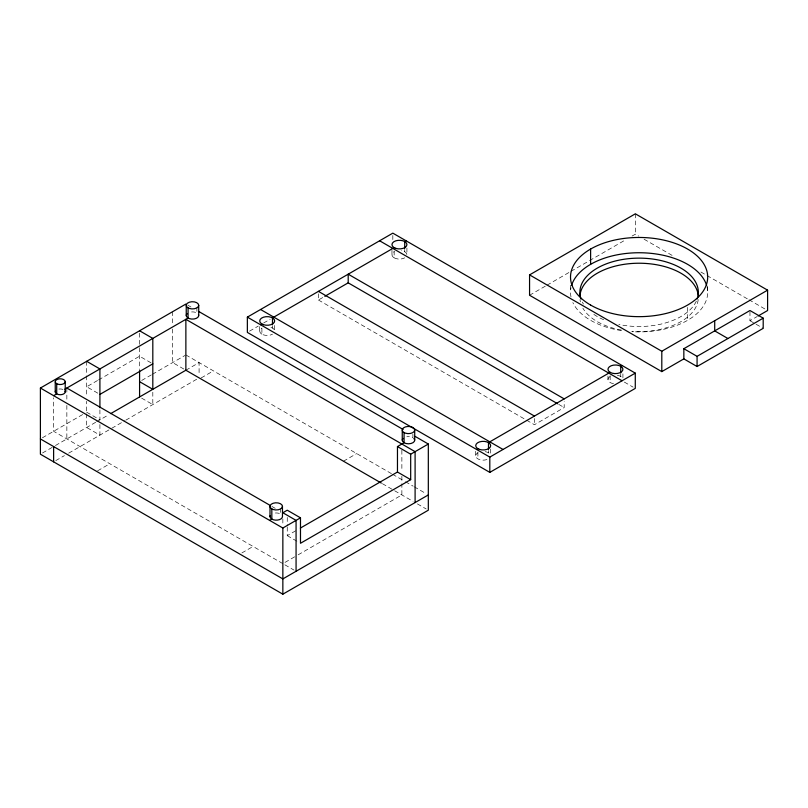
<?xml version="1.0" encoding="UTF-8"?>
<svg xmlns="http://www.w3.org/2000/svg" width="808" height="808" viewBox="0 0 808 808"><rect width="100%" height="100%" fill="white"/><g stroke="black" fill="none" stroke-linecap="round" stroke-linejoin="round"><path stroke-width="0.61" stroke-dasharray="4.04 3.03" d="M97.485 380.528L86.688 386.759L97.879 393.223M98.566 379.911L139.582 356.227L152.813 363.863M42.43 437.764L84.557 413.444M141.713 380.447L151.318 374.902M152.379 374.286L184.85 355.54M249.531 331.149L258.217 326.129M263.64 322.998L270.155 319.241M42.551 452.965L54.389 446.127M55.469 445.511L95.647 422.311M96.707 421.695L108.545 414.868M185.87 370.226L199.091 362.59L199.091 375.508M318.433 293.829L318.433 300.01L323.756 296.95M55.782 460.6L64.388 455.631M68.69 453.147L110.706 428.886M111.787 428.26L124.745 420.786M125.816 420.16L198.021 378.477M201.212 377.902L213.423 370.862M97.627 470.801L109.827 463.752M529.563 295.253L545.915 285.81M547.006 285.184L569.913 271.953M571.004 271.326L588.456 261.257M589.547 260.62L624.453 240.471M632.078 236.067L635.351 234.179L638.633 236.067M343.461 461.206L356.692 453.571M241.905 552.925L253.096 546.46M287.254 527.17L287.254 535.654L297.081 529.977M285.032 562.388L297.041 555.45M298.142 554.823L401.869 494.93L401.869 483.76M318.433 300.01L534.442 424.725L564.196 407.545L564.196 401.364M749.965 311.656L749.965 320.705L757.227 316.514M644.097 239.219L672.519 255.631M700.93 272.033L747.925 299.172M749.016 299.798L765.418 309.262M749.965 320.705L755.056 323.644M756.076 324.23L763.196 328.341M624.352 382.083L633.088 387.133M558.742 404.394L564.196 407.545M187.9 305.222L190.961 306.989M185.87 354.954L391.415 473.619M392.506 474.245L404.444 481.144M405.525 481.77L413.12 486.153M414.211 486.78L426.149 493.678M183.84 369.044L172.649 362.59L172.649 326.584M382.406 483.689L413.06 501.384M417.403 503.899L426.139 508.939M141.622 398.122L152.813 404.576L152.813 389.305M271.942 506.444L275.215 508.333M86.688 412.211L99.909 419.847L99.909 408.939M287.254 535.654L297.435 541.522M282.851 563.641L53.621 431.3L53.621 397.778M284.881 564.822L294.041 570.105M707.677 286.456L707.677 292.334M687.598 307.404L687.598 320.321M635.351 213.817L635.351 234.179M622.918 373.831L622.918 378.356M620.726 374.165L620.726 376.427M610.151 375.75L610.151 382.538M607.959 376.094L607.959 379.487M570.529 285.285L570.529 292.334M534.442 418.544L534.442 424.725M490.678 449.046L490.678 454.702M488.486 450.521L488.486 452.783M477.902 452.106L477.902 458.894M475.71 451.308L475.71 455.833M412.888 434.27L412.888 437.663A6.232 3.596 0 0 0 406.868 436.734M406.919 247.985L406.919 254.773A7.484 4.323 0 0 0 401.374 250.601M404.727 249.46L404.727 251.722M401.869 450.238L401.869 471.337M401.869 476.306L401.869 482.517M394.153 251.046L394.153 257.833A7.484 4.323 0 0 0 404.727 257.833M392.829 235.492L392.829 240.188M391.961 250.248L391.961 254.773M287.254 517.474L287.254 525.957M282.851 518.948L282.851 525.16M280.649 508.363L280.649 514.019A6.232 3.596 0 0 0 274.629 513.08M274.669 325.473L274.669 329.997M272.478 325.816L272.478 328.078M261.903 328.523L261.903 334.179A7.484 4.323 0 0 0 272.478 334.179M259.711 326.604L259.711 331.129M196.889 307.303L196.889 312.959A6.232 3.596 0 0 0 190.87 312.029M172.649 311.686L172.649 325.341M139.582 333.199L139.582 346.531M139.582 347.743L139.582 369.559M99.909 424.543L99.909 435.118L86.688 427.483L86.688 401.303M86.688 361.317L86.688 374.649M86.688 375.861L86.688 396.455M66.852 388.032L66.852 400.455M66.852 405.414L66.852 438.936M58.944 389.072A4.989 2.879 0 0 1 63.761 389.82M613.504 383.659A7.484 4.323 0 0 1 610.151 376.427M617.373 375.316A7.484 4.323 0 0 1 622.665 378.366M394.153 257.833A7.484 4.323 0 0 1 394.153 251.722M261.903 334.179A7.484 4.323 0 0 1 261.903 328.078M270.933 327.392A7.484 4.323 0 0 1 274.417 330.007M486.931 459.57A7.484 4.323 0 0 1 477.255 458.459A7.484 4.323 0 0 1 477.902 452.783M485.133 451.662A7.484 4.323 0 0 1 490.416 454.712M698.203 299.647A59.226 34.189 0 0 1 631.967 331.361M621.312 330.038A59.226 34.189 0 0 1 582.881 308.171M580.386 301.879A59.226 34.189 0 0 1 580.003 299.647M706.95 286.587A68.579 39.592 0 0 1 631.947 331.704M621.352 330.573A68.579 39.592 0 0 1 572.862 302.576M570.993 296.92A68.579 39.592 0 0 1 570.993 287.739M696.314 301.182A59.226 34.189 0 0 1 618.857 324.462M603.616 319.705A59.226 34.189 0 0 1 592.123 313.151M583.447 304.02A59.226 34.189 0 0 1 582.366 302.131"/><path stroke-width="1.21" d="M415.1 436.391L428.321 444.026L428.321 510.201L282.851 594.183L40.4 454.207L40.4 388.032L185.87 304.05M53.621 395.668L56.712 393.89L56.712 383.709M64.792 389.224L188.072 318.049L188.072 307.868M99.909 394.395L152.813 363.863M247.359 317.13L392.829 233.148L635.28 373.124L635.28 388.396L489.81 472.377L247.359 332.401L247.359 317.13L489.81 457.106L635.28 373.124M260.58 324.766L261.903 323.998M394.153 247.652L272.478 317.897L272.478 324.685M406.05 240.774L404.727 241.542L404.727 248.329M110.706 413.615L185.87 370.226L381.315 483.063M324.816 296.334L348.197 282.84L557.651 403.768M683.841 358.883L683.841 348.702L749.965 310.524L763.196 318.16L763.196 328.341L697.072 366.519L683.841 358.883L661.803 371.609L529.563 295.253L529.563 274.892L635.351 213.817L767.6 290.163L767.6 310.524L758.268 315.918M269.63 520.382L271.831 519.11L271.831 508.929M300.354 528.089L397.465 472.024L397.465 446.571L404.071 442.754L404.071 432.573M40.4 388.032L282.851 528.018L300.485 517.837L300.485 543.279L410.686 479.659L410.686 454.207L428.321 444.026M476.579 449.47L477.902 448.713M610.151 372.357A7.484 4.323 0 0 1 613.504 365.135A7.484 4.323 0 0 1 622.665 370.418A7.484 4.323 0 0 1 610.151 372.357L488.486 442.602L488.486 449.389M622.049 365.489L620.726 366.246L620.726 373.033M529.563 274.892L661.803 351.248L767.6 290.163M428.321 494.93L282.851 578.912L40.4 438.936M683.841 348.702L697.072 356.338L763.196 318.16M727.927 338.522L714.706 330.886L714.706 320.705M379.598 240.774L622.049 380.76M564.196 398.889L348.197 274.185L348.197 282.84M318.433 291.365L534.442 416.07M260.58 309.494L503.031 449.47M199.091 311.686L403.091 429.462M397.465 446.571L410.686 454.207M397.465 472.024L410.686 479.659M139.582 330.775L152.813 338.411L152.813 389.305L139.582 381.679M86.688 361.317L99.909 368.953L99.909 407.727M300.485 517.837L287.254 510.201L282.851 512.747L296.071 520.382L296.071 571.276M66.852 388.032L269.761 505.182M697.072 356.338L697.072 366.519M661.803 351.248L661.803 371.609M590.618 249.066L590.618 264.337M489.81 457.106L489.81 472.377M415.1 502.566L415.1 451.662L185.87 319.322L185.87 370.226M414.716 430.028A6.232 3.596 0 0 1 405.364 433.149A6.232 3.596 0 0 1 405.364 426.917A6.232 3.596 0 0 1 414.716 430.028L414.716 440.209M402.253 430.028L402.253 440.209M282.851 528.018L282.851 594.183M282.467 506.384A6.232 3.596 0 0 1 273.124 509.495A6.232 3.596 0 0 1 273.124 503.263A6.232 3.596 0 0 1 282.467 506.384L282.467 516.564A6.232 3.596 0 0 1 275.427 520.13A6.232 3.596 0 0 1 270.215 515.625M270.003 506.384L270.003 516.564M198.718 305.323A6.232 3.596 0 0 1 189.365 308.444A6.232 3.596 0 0 1 189.365 302.202A6.232 3.596 0 0 1 198.718 305.323L198.718 315.504M186.244 305.323L186.244 315.504M139.582 370.771L139.582 396.94M65.226 381.669A4.989 2.879 0 0 1 57.742 384.164A4.989 2.879 0 0 1 57.742 379.184A4.989 2.879 0 0 1 65.226 381.669L65.226 391.85M55.247 381.669L55.247 391.85M53.621 446.571L53.621 461.843M198.505 314.575A6.232 3.596 0 0 1 191.668 319.069A6.232 3.596 0 0 1 187.082 313.706M65.054 391.112A4.989 2.879 0 0 1 60.236 394.728A4.989 2.879 0 0 1 55.419 391.112M413.878 438.411A6.232 3.596 0 0 1 408.484 443.804A6.232 3.596 0 0 1 403.081 438.411M580.003 295.193A59.226 34.189 0 0 1 639.108 263.226A59.226 34.189 0 0 1 698.203 295.193M581.023 299.011A59.226 34.189 0 0 1 639.108 258.136A59.226 34.189 0 0 1 697.183 299.011M571.569 285.446A68.579 39.592 0 0 1 639.108 252.742A68.579 39.592 0 0 1 706.636 285.446M479.457 449.399A7.484 4.323 0 0 0 490.678 445.652A7.484 4.323 0 0 0 479.457 441.915A7.484 4.323 0 0 0 479.457 449.399M263.448 324.685A7.484 4.323 0 0 0 274.669 320.948A7.484 4.323 0 0 0 263.448 317.211A7.484 4.323 0 0 0 263.448 324.685M395.698 248.339A7.484 4.323 0 0 0 406.919 244.592A7.484 4.323 0 0 0 395.698 240.855A7.484 4.323 0 0 0 395.698 248.339M590.618 305.06A68.579 39.592 0 0 0 705.344 287.305A68.579 39.592 0 0 0 621.352 238.814A68.579 39.592 0 0 0 590.618 305.06"/></g></svg>
